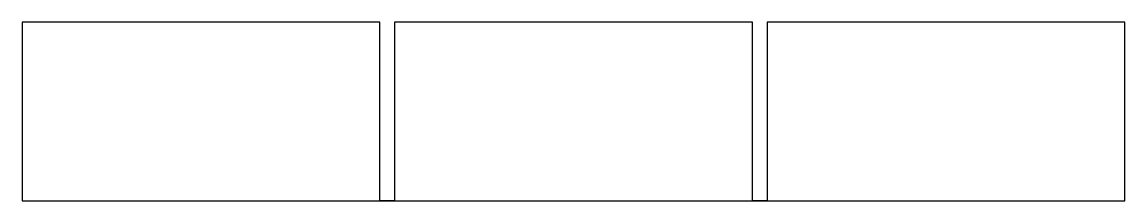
# Model space of a CAD drawing. Header units: metres. Extents: x 0 to 296, y 0 to 48.
import ezdxf

# ---------------------------------------------------------------- set-up
doc = ezdxf.new("R2010")
doc.units = ezdxf.units.M

msp = doc.modelspace()

# ---------------------------------------------------------------- linework, layer by layer
for p, q in [((96, 48), (0, 48)), ((0, 48), (0, 0)), ((96, 0.01), (96, 48)), ((196, 48), (100, 48)), ((100, 48), (100, 0.01)), ((196, 0.01), (196, 48)), ((296, 48), (200, 48)), ((200, 48), (200, 0.01)), ((296, 0), (296, 48)), ((0, 0), (296, 0)), ((100, 0.01), (96, 0.01)), ((200, 0.01), (196, 0.01))]:
    msp.add_line(p, q)

doc.saveas('drawing.dxf')
